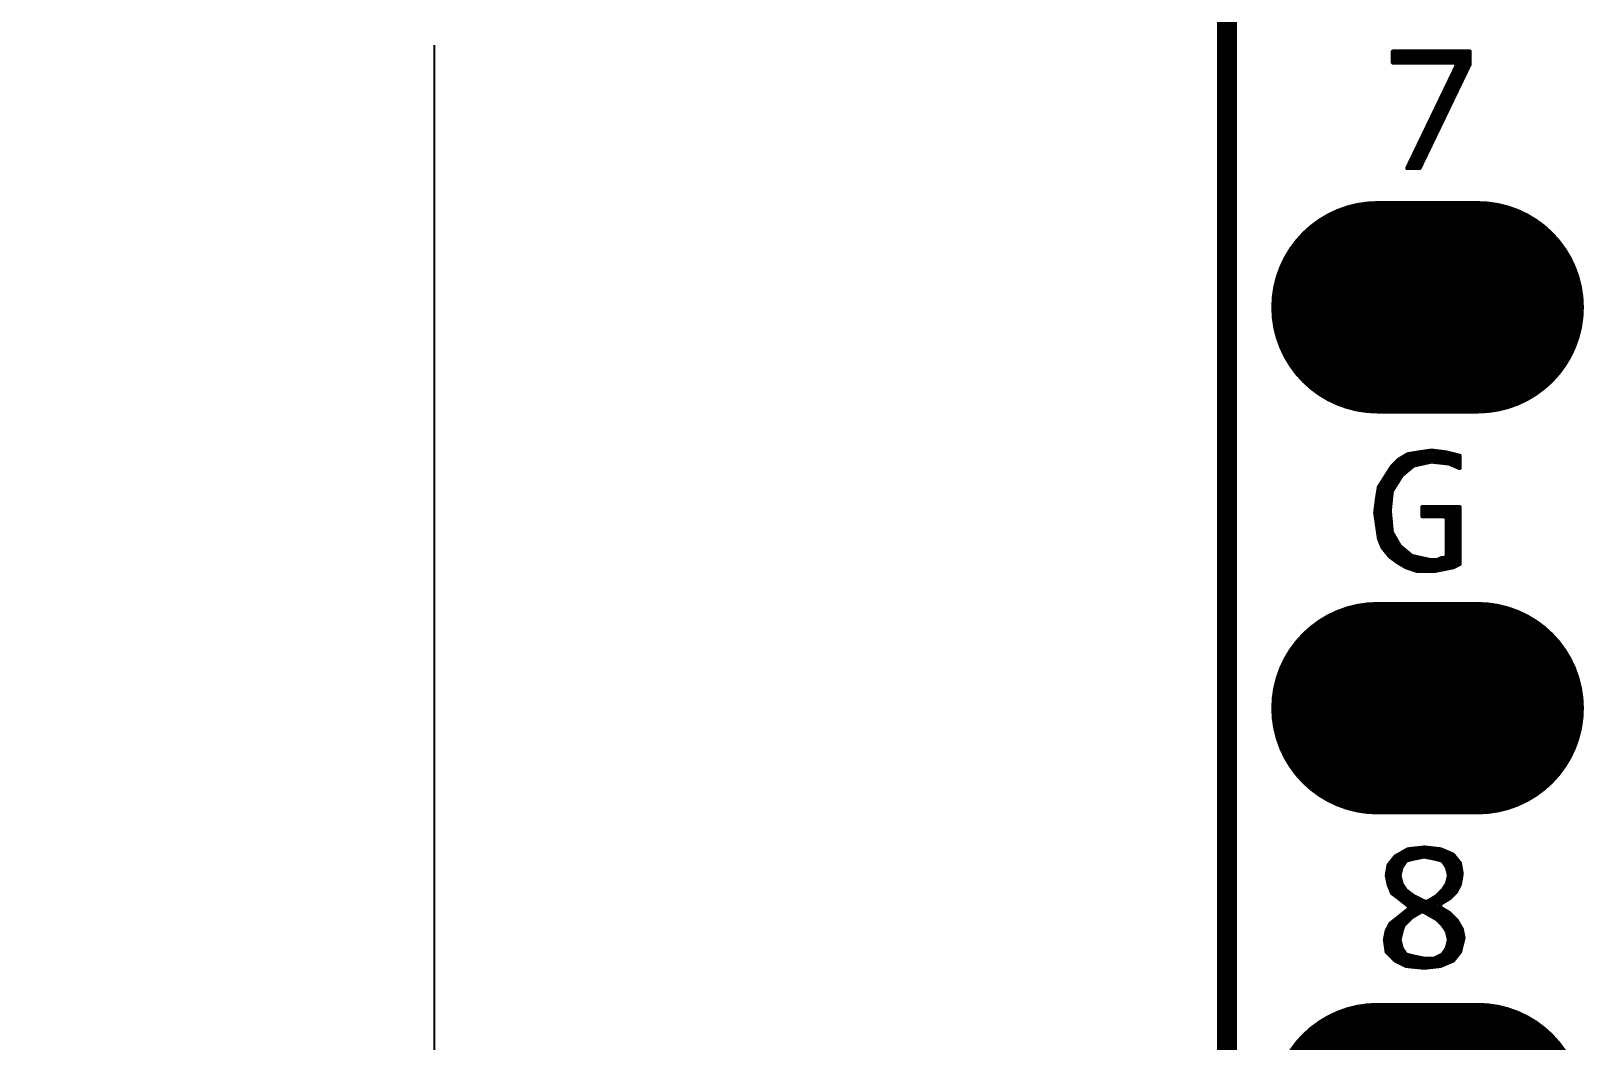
# Model space of a CAD drawing. Extents: x 138.1 to 180, y 20.3 to 82.2.
# Drawn here: x 138.14 to 147.98, y 37.17 to 43.56 of the extents above; entities that cross this region are included whole.
import ezdxf

# ---------------------------------------------------------------- set-up
doc = ezdxf.new("R2010")
doc.units = 0
doc.header["$MEASUREMENT"] = 0
doc.layers.get('0').update_dxf_attribs({"linetype": 'CONTINUOUS'})
doc.layers.get('Defpoints').update_dxf_attribs({"linetype": 'CONTINUOUS'})
doc.layers.add('SILKTOP_PHO', color=251, linetype='CONTINUOUS')
doc.styles.get("Standard").update_dxf_attribs({"font": 'arial.ttf'})
doc.dimstyles.get("Standard").update_dxf_attribs({"dimtxt": 1.5, "dimasz": 1.5, "dimexe": 0.18, "dimexo": 0, "dimgap": 0.5, "dimtad": 0, "dimtih": 1, "dimtoh": 1, "dimzin": 0, "dimdsep": 46, "dimtxsty": 'Standard', "dimcen": 0.09, "dimadec": 0, "dimazin": 0, "dimtfac": 1, "dimtofl": 0, "dimtmove": 2, "dimatfit": 3, "dimfxl": 1, "dimtolj": 1, "dimtzin": 0, "dimarcsym": 0})

# ---------------------------------------------------------------- blocks, each defined once
blk = doc.blocks.new('ROUND_1')
at = {"const_width": 0.0127}
blk.add_lwpolyline([(-0.00635, 0, 1), (0.00635, 0, 1)], format="xyb", close=True, dxfattribs=at)
blk = doc.blocks.new('OBLONG_242')
at = {"const_width": 1.3462}
blk.add_lwpolyline([(0.3175, 0), (-0.3175, 0)], dxfattribs=at)
at = {"const_width": 0.6731}
for points in [[(-0.65405, 0, 1), (0.01905, 0, 1)], [(-0.01905, 0, 1), (0.65405, 0, 1)]]:
    blk.add_lwpolyline(points, format="xyb", close=True, dxfattribs=at)
blk = doc.blocks.new('*D108')
at = {"color": 0, "linetype": 'Continuous', "lineweight": -2}
for p, q in [((146.7481, 64.1961), (140.5142, 64.1961)), ((140.6942, 62.6961), (140.6942, 46.0061)), ((140.6942, 26.7833), (140.6942, 43.4733)), ((146.7481, 25.2833), (140.5142, 25.2833))]:
    blk.add_line(p, q, dxfattribs=at)
at = {"color": 0, "linetype": 'Continuous'}
for points in [[(140.4442, 62.6961), (140.9442, 62.6961), (140.6942, 64.1961)], [(140.4442, 26.7833), (140.9442, 26.7833), (140.6942, 25.2833)]]:
    blk.add_solid(points, dxfattribs=at)
at = {"layer": 'Defpoints', "color": 0, "linetype": 'Continuous'}
for p in [(146.7481, 64.1961), (140.6942, 25.2833), (146.7481, 25.2833)]:
    blk.add_point(p, dxfattribs=at)
at = {"color": 0, "linetype": 'Continuous', "insert": (140.6942, 44.7397), "char_height": 1.5, "attachment_point": 5}
blk.add_mtext('\\A1;38.91', dxfattribs=at)

msp = doc.modelspace()

# ---------------------------------------------------------------- linework, layer by layer
at = {"const_width": 0.127}
msp.add_lwpolyline([(145.7163, 63.1961), (145.7163, 26.2833)], dxfattribs=at)
at = {"layer": 'SILKTOP_PHO'}
for points, const_width in [([(145.7163, 63.1961), (145.7163, 26.2833)], 0.127), ([(147.2538, 43.4339), (146.7658, 43.4339)], 0.0254), ([(146.7658, 43.4339), (146.7658, 43.3635)], 0.0254), ([(146.7831, 43.3635), (146.7831, 43.4339)], 0.0254), ([(146.8085, 43.3635), (146.8085, 43.4339)], 0.0254), ([(146.8339, 43.3635), (146.8339, 43.4339)], 0.0254), ([(146.8593, 43.3635), (146.8593, 43.4339)], 0.0254), ([(146.8847, 43.3635), (146.8847, 43.4339)], 0.0254), ([(146.9101, 43.3635), (146.9101, 43.4339)], 0.0254), ([(146.9355, 43.3635), (146.9355, 43.4339)], 0.0254), ([(146.9609, 43.3635), (146.9609, 43.4339)], 0.0254), ([(146.9863, 43.3635), (146.9863, 43.4339)], 0.0254), ([(147.0117, 43.3635), (147.0117, 43.4339)], 0.0254), ([(147.0371, 43.3635), (147.0371, 43.4339)], 0.0254), ([(147.0625, 43.3635), (147.0625, 43.4339)], 0.0254), ([(147.0879, 43.3635), (147.0879, 43.4339)], 0.0254), ([(147.1133, 43.3635), (147.1133, 43.4339)], 0.0254), ([(147.1387, 43.3635), (147.1387, 43.4339)], 0.0254), ([(147.1641, 43.3625), (147.1641, 43.4339)], 0.0254), ([(147.1895, 43.2203), (147.1895, 43.4339)], 0.0254), ([(147.2149, 43.2731), (147.2149, 43.4339)], 0.0254), ([(147.2403, 43.3257), (147.2403, 43.4339)], 0.0254), ([(147.2538, 43.3539), (147.2538, 43.4339)], 0.0254), ([(146.7658, 43.3635), (147.159, 43.3635)], 0.0254), ([(147.1705, 43.3455), (146.857, 42.695)], 0.0254), ([(146.9363, 42.695), (147.2538, 43.3539)], 0.0254), ([(147.1387, 43.1148), (147.1387, 43.2794)], 0.0254), ([(147.159, 43.3635), (147.1705, 43.3455)], 0.0254), ([(147.1641, 43.1677), (147.1641, 43.332)], 0.0254), ([(147.1133, 43.0623), (147.1133, 43.2266)], 0.0254), ([(147.0625, 42.9569), (147.0625, 43.1212)], 0.0254), ([(147.0879, 43.0097), (147.0879, 43.174)], 0.0254), ([(147.0117, 42.8514), (147.0117, 43.016)], 0.0254), ([(147.0371, 42.9043), (147.0371, 43.0686)], 0.0254), ([(146.9609, 42.7463), (146.9609, 42.9106)], 0.0254), ([(146.9863, 42.7989), (146.9863, 42.9632)], 0.0254), ([(146.9101, 42.695), (146.9101, 42.8052)], 0.0254), ([(146.9355, 42.695), (146.9355, 42.8578)], 0.0254), ([(146.857, 42.695), (146.9363, 42.695)], 0.0254), ([(146.8593, 42.695), (146.8593, 42.6998)], 0.0254), ([(146.8847, 42.695), (146.8847, 42.7526)], 0.0254), ([(146.8042, 40.8487), (146.7585, 40.8029)], 0.0254), ([(146.7831, 40.6848), (146.7831, 40.8276)], 0.0254), ([(146.8606, 40.8824), (146.8042, 40.8487)], 0.0254), ([(146.8085, 40.7255), (146.8085, 40.8512)], 0.0254), ([(146.8339, 40.7572), (146.8339, 40.8664)], 0.0254), ([(146.8593, 40.7786), (146.8593, 40.8817)], 0.0254), ([(146.9297, 40.8939), (146.8606, 40.8824)], 0.0254), ([(146.8847, 40.7996), (146.8847, 40.8865)], 0.0254), ([(146.901, 40.8113), (147.0084, 40.8352)], 0.0254), ([(146.9101, 40.8134), (146.9101, 40.8906)], 0.0254), ([(147.0114, 40.9056), (146.9297, 40.8939)], 0.0254), ([(146.9355, 40.8189), (146.9355, 40.8946)], 0.0254), ([(146.9609, 40.8248), (146.9609, 40.8984)], 0.0254), ([(146.9863, 40.8304), (146.9863, 40.902)], 0.0254), ([(147.0084, 40.8352), (147.0127, 40.8354)], 0.0254), ([(147.1044, 40.8939), (147.0114, 40.9056)], 0.0254), ([(147.0117, 40.8354), (147.0117, 40.9056)], 0.0254), ([(147.0127, 40.8354), (147.1202, 40.8235)], 0.0254), ([(147.0371, 40.8327), (147.0371, 40.9023)], 0.0254), ([(147.0625, 40.8299), (147.0625, 40.8992)], 0.0254), ([(147.0879, 40.8271), (147.0879, 40.8959)], 0.0254), ([(147.1895, 40.8725), (147.1044, 40.8939)], 0.0254), ([(147.1133, 40.8243), (147.1133, 40.8918)], 0.0254), ([(147.1202, 40.8235), (147.1237, 40.8225)], 0.0254), ([(147.1237, 40.8225), (147.1895, 40.7943)], 0.0254), ([(147.1387, 40.8161), (147.1387, 40.8855)], 0.0254), ([(147.1641, 40.8052), (147.1641, 40.8791)], 0.0254), ([(147.1895, 40.7943), (147.1895, 40.8728)], 0.0254), ([(147.1895, 40.7943), (147.1895, 40.8725)], 0.0254), ([(146.7585, 40.8029), (146.6772, 40.6749)], 0.0254), ([(146.7069, 40.2833), (146.7069, 40.7217)], 0.0254), ([(146.7323, 40.2515), (146.7323, 40.7618)], 0.0254), ([(146.7577, 40.6239), (146.7577, 40.8017)], 0.0254), ([(146.7618, 40.6505), (146.8215, 40.746)], 0.0254), ([(146.8215, 40.746), (146.824, 40.7491)], 0.0254), ([(146.824, 40.7491), (146.8956, 40.8088)], 0.0254), ([(146.8956, 40.8088), (146.901, 40.8113)], 0.0254), ([(146.6772, 40.6749), (146.6658, 40.6061)], 0.0254), ([(146.6815, 40.3381), (146.6815, 40.6818)], 0.0254), ([(146.7478, 40.5256), (146.7597, 40.6449)], 0.0254), ([(146.7597, 40.6449), (146.7618, 40.6505)], 0.0254), ([(146.6658, 40.6061), (146.6538, 40.5126)], 0.0254), ([(146.6561, 40.4974), (146.6561, 40.5299)], 0.0254), ([(146.7478, 40.5243), (146.7478, 40.5256)], 0.0254), ([(146.7478, 40.5233), (146.7478, 40.5243)], 0.0254), ([(146.7597, 40.392), (146.7478, 40.5233)], 0.0254), ([(147.1895, 40.5474), (146.9523, 40.5474)], 0.0254), ([(146.9523, 40.5474), (146.9523, 40.4892)], 0.0254), ([(146.9609, 40.4892), (146.9609, 40.5474)], 0.0254), ([(146.9863, 40.4892), (146.9863, 40.5474)], 0.0254), ([(147.0117, 40.4892), (147.0117, 40.5474)], 0.0254), ([(147.0371, 40.4892), (147.0371, 40.5474)], 0.0254), ([(147.0625, 40.4892), (147.0625, 40.5474)], 0.0254), ([(147.0879, 40.4892), (147.0879, 40.5474)], 0.0254), ([(147.1133, 40.159), (147.1133, 40.5474)], 0.0254), ([(147.1387, 40.1641), (147.1387, 40.5474)], 0.0254), ([(147.1641, 40.1733), (147.1641, 40.5474)], 0.0254), ([(147.1895, 40.186), (147.1895, 40.5474)], 0.0254), ([(147.1895, 40.186), (147.1895, 40.5474)], 0.0254), ([(146.6538, 40.5126), (146.6774, 40.3485)], 0.0254), ([(146.9523, 40.4892), (147.0948, 40.4892)], 0.0254), ([(147.0948, 40.4892), (147.1075, 40.4765)], 0.0254), ([(147.1075, 40.4765), (147.1075, 40.2378)], 0.0254), ([(146.6774, 40.3485), (146.7, 40.2921)], 0.0254), ([(146.7577, 40.2258), (146.7577, 40.4151)], 0.0254), ([(146.7615, 40.3866), (146.7597, 40.392)], 0.0254), ([(146.8093, 40.3031), (146.7615, 40.3866)], 0.0254), ([(146.7831, 40.2068), (146.7831, 40.3488)], 0.0254), ([(146.7, 40.2921), (146.7455, 40.235)], 0.0254), ([(146.7455, 40.235), (146.7915, 40.2007)], 0.0254), ([(146.8085, 40.1903), (146.8085, 40.3043)], 0.0254), ([(146.8121, 40.2998), (146.8093, 40.3031)], 0.0254), ([(146.8837, 40.2401), (146.8121, 40.2998)], 0.0254), ([(146.8339, 40.175), (146.8339, 40.2815)], 0.0254), ([(146.8593, 40.1626), (146.8593, 40.2604)], 0.0254), ([(146.889, 40.2373), (146.8837, 40.2401)], 0.0254), ([(146.8847, 40.154), (146.8847, 40.2393)], 0.0254), ([(146.9965, 40.2134), (146.889, 40.2373)], 0.0254), ([(146.9101, 40.1456), (146.9101, 40.2327)], 0.0254), ([(147.1075, 40.2378), (147.0948, 40.2251)], 0.0254), ([(146.7915, 40.2007), (146.8494, 40.1659)], 0.0254), ([(146.8494, 40.1659), (146.9177, 40.143)], 0.0254), ([(146.9177, 40.143), (147.0338, 40.143)], 0.0254), ([(146.9355, 40.143), (146.9355, 40.2271)], 0.0254), ([(146.9609, 40.143), (146.9609, 40.2213)], 0.0254), ([(146.9863, 40.143), (146.9863, 40.2157)], 0.0254), ([(146.9993, 40.2131), (146.9965, 40.2134)], 0.0254), ([(147.047, 40.2131), (146.9993, 40.2131)], 0.0254), ([(147.0117, 40.143), (147.0117, 40.2131)], 0.0254), ([(147.0338, 40.143), (147.1504, 40.1664)], 0.0254), ([(147.0371, 40.1438), (147.0371, 40.2131)], 0.0254), ([(147.0529, 40.2144), (147.047, 40.2131)], 0.0254), ([(147.0739, 40.2251), (147.0529, 40.2144)], 0.0254), ([(147.0625, 40.1489), (147.0625, 40.2195)], 0.0254), ([(147.0948, 40.2251), (147.0739, 40.2251)], 0.0254), ([(147.0879, 40.154), (147.0879, 40.2251)], 0.0254), ([(147.1504, 40.1664), (147.1895, 40.186)], 0.0254), ([(146.8616, 38.3795), (146.7823, 38.3343)], 0.0254), ([(146.8339, 38.2838), (146.8339, 38.3638)], 0.0254), ([(146.8593, 38.3099), (146.8593, 38.3783)], 0.0254), ([(146.965, 38.391), (146.8616, 38.3795)], 0.0254), ([(146.8847, 38.3163), (146.8847, 38.3821)], 0.0254), ([(146.9101, 38.3221), (146.9101, 38.3849)], 0.0254), ([(146.9355, 38.3272), (146.9355, 38.3877)], 0.0254), ([(146.9609, 38.3323), (146.9609, 38.3904)], 0.0254), ([(147.0691, 38.3795), (146.965, 38.391)], 0.0254), ([(146.9863, 38.329), (146.9863, 38.3887)], 0.0254), ([(147.0117, 38.3239), (147.0117, 38.3859)], 0.0254), ([(147.0371, 38.3183), (147.0371, 38.3831)], 0.0254), ([(147.0625, 38.312), (147.0625, 38.3803)], 0.0254), ([(147.1481, 38.3457), (147.0691, 38.3795)], 0.0254), ([(147.0879, 38.2962), (147.0879, 38.3714)], 0.0254), ([(147.1133, 38.2452), (147.1133, 38.3605)], 0.0254), ([(146.7381, 38.2789), (146.7272, 38.2129)], 0.0254), ([(146.7823, 38.3343), (146.7381, 38.2789)], 0.0254), ([(146.7577, 38.1085), (146.7577, 38.3033)], 0.0254), ([(146.7831, 38.0844), (146.7831, 38.3346)], 0.0254), ([(146.8085, 38.0653), (146.8085, 38.3493)], 0.0254), ([(146.8095, 38.2159), (146.8215, 38.2637)], 0.0254), ([(146.8215, 38.2637), (146.8232, 38.2675)], 0.0254), ([(146.8232, 38.2675), (146.8471, 38.3033)], 0.0254), ([(146.8471, 38.3033), (146.8545, 38.3087)], 0.0254), ([(146.8545, 38.3087), (146.9022, 38.3206)], 0.0254), ([(146.9022, 38.3206), (146.9027, 38.3208)], 0.0254), ([(146.9027, 38.3208), (146.9624, 38.3328)], 0.0254), ([(146.9624, 38.3328), (146.9675, 38.3328)], 0.0254), ([(146.9675, 38.3328), (147.0272, 38.3208)], 0.0254), ([(147.0272, 38.3208), (147.0277, 38.3206)], 0.0254), ([(147.0277, 38.3206), (147.0755, 38.3087)], 0.0254), ([(147.0755, 38.3087), (147.0831, 38.3033)], 0.0254), ([(147.0831, 38.3033), (147.107, 38.2675)], 0.0254), ([(147.107, 38.2675), (147.1087, 38.2637)], 0.0254), ([(147.1087, 38.2637), (147.1207, 38.2159)], 0.0254), ([(147.1387, 38.0821), (147.1387, 38.3496)], 0.0254), ([(147.1918, 38.2909), (147.1481, 38.3457)], 0.0254), ([(147.1641, 38.1075), (147.1641, 38.3257)], 0.0254), ([(147.1895, 38.1527), (147.1895, 38.2939)], 0.0254), ([(147.203, 38.2246), (147.1918, 38.2909)], 0.0254), ([(146.7272, 38.2129), (146.7384, 38.1568)], 0.0254), ([(146.7323, 38.1875), (146.7323, 38.2436)], 0.0254), ([(146.8095, 38.2096), (146.8095, 38.2159)], 0.0254), ([(146.8215, 38.1618), (146.8095, 38.2096)], 0.0254), ([(146.8232, 38.158), (146.8215, 38.1618)], 0.0254), ([(147.1087, 38.1618), (147.107, 38.158)], 0.0254), ([(147.1207, 38.2096), (147.1087, 38.1618)], 0.0254), ([(147.1133, 38.061), (147.1133, 38.1804)], 0.0254), ([(147.1207, 38.2159), (147.1207, 38.2096)], 0.0254), ([(147.1915, 38.157), (147.203, 38.2246)], 0.0254), ([(146.7384, 38.1568), (146.7605, 38.1014)], 0.0254), ([(146.7605, 38.1014), (146.8055, 38.0676)], 0.0254), ([(146.8055, 38.0676), (146.8057, 38.0674)], 0.0254), ([(146.8057, 38.0674), (146.8654, 38.0196)], 0.0254), ([(146.8471, 38.1222), (146.8232, 38.158)], 0.0254), ([(146.8339, 38.045), (146.8339, 38.1418)], 0.0254), ([(146.8499, 38.1189), (146.8471, 38.1222)], 0.0254), ([(146.8977, 38.0831), (146.8499, 38.1189)], 0.0254), ([(146.8593, 38.0247), (146.8593, 38.1121)], 0.0254), ([(146.8847, 37.9475), (146.8847, 38.093)], 0.0254), ([(146.8997, 38.0821), (146.8977, 38.0831)], 0.0254), ([(146.9713, 38.0463), (146.8997, 38.0821)], 0.0254), ([(146.9101, 37.963), (146.9101, 38.0768)], 0.0254), ([(146.9355, 37.9782), (146.9355, 38.0641)], 0.0254), ([(147.0432, 38.0823), (146.9835, 38.0465)], 0.0254), ([(147.0117, 37.9551), (147.0117, 38.0635)], 0.0254), ([(147.0371, 37.9406), (147.0371, 38.0788)], 0.0254), ([(147.0457, 38.0844), (147.0432, 38.0823)], 0.0254), ([(147.0816, 38.1202), (147.0457, 38.0844)], 0.0254), ([(147.0625, 38.0295), (147.0625, 38.1011)], 0.0254), ([(147.0661, 38.0326), (147.1242, 38.0676)], 0.0254), ([(147.0831, 38.1222), (147.0816, 38.1202)], 0.0254), ([(147.107, 38.158), (147.0831, 38.1222)], 0.0254), ([(147.0879, 38.0458), (147.0879, 38.1293)], 0.0254), ([(147.1242, 38.0676), (147.1694, 38.1128)], 0.0254), ([(147.1694, 38.1128), (147.1915, 38.157)], 0.0254), ([(146.8654, 37.9998), (146.7483, 37.9061)], 0.0254), ([(146.8339, 37.8951), (146.8339, 37.9746)], 0.0254), ([(146.8593, 37.9221), (146.8593, 37.995)], 0.0254), ([(146.8654, 38.0196), (146.8654, 37.9998)], 0.0254), ([(146.8867, 37.949), (146.9467, 37.9848)], 0.0254), ([(146.9467, 37.9848), (146.9594, 37.9851)], 0.0254), ([(146.9594, 37.9851), (147.0429, 37.9373)], 0.0254), ([(146.9609, 37.984), (146.9609, 38.0514)], 0.0254), ([(146.9835, 38.0465), (146.9713, 38.0463)], 0.0254), ([(146.9863, 37.9696), (146.9863, 38.0483)], 0.0254), ([(147.0625, 37.9183), (147.0625, 38.0138)], 0.0254), ([(147.0661, 38.0107), (147.0661, 38.0326)], 0.0254), ([(147.1242, 37.9759), (147.0661, 38.0107)], 0.0254), ([(147.0879, 37.8901), (147.0879, 37.9978)], 0.0254), ([(147.1133, 37.8393), (147.1133, 37.9825)], 0.0254), ([(147.1699, 37.9302), (147.1242, 37.9759)], 0.0254), ([(146.7483, 37.9061), (146.7265, 37.8624)], 0.0254), ([(146.7323, 37.7232), (146.7323, 37.8741)], 0.0254), ([(146.7577, 37.6978), (146.7577, 37.9137)], 0.0254), ([(146.7831, 37.6731), (146.7831, 37.934)], 0.0254), ([(146.8085, 37.6604), (146.8085, 37.9543)], 0.0254), ([(146.8217, 37.8586), (146.8336, 37.8944)], 0.0254), ([(146.8336, 37.8944), (146.8367, 37.8995)], 0.0254), ([(146.8367, 37.8995), (146.8844, 37.9472)], 0.0254), ([(146.8844, 37.9472), (146.8867, 37.949)], 0.0254), ([(147.0429, 37.9373), (147.0457, 37.9353)], 0.0254), ([(147.0457, 37.9353), (147.0816, 37.8995)], 0.0254), ([(147.0816, 37.8995), (147.0831, 37.8974)], 0.0254), ([(147.0831, 37.8974), (147.107, 37.8616)], 0.0254), ([(147.1387, 37.6698), (147.1387, 37.9614)], 0.0254), ([(147.1641, 37.694), (147.1641, 37.936)], 0.0254), ([(147.2037, 37.8738), (147.1699, 37.9302)], 0.0254), ([(147.1895, 37.7257), (147.1895, 37.8974)], 0.0254), ([(147.2146, 37.8189), (147.2037, 37.8738)], 0.0254), ([(146.7265, 37.8624), (146.7153, 37.8065)], 0.0254), ([(146.7153, 37.8065), (146.7262, 37.7293)], 0.0254), ([(146.8095, 37.8098), (146.8215, 37.8576)], 0.0254), ([(146.8095, 37.8037), (146.8095, 37.8098)], 0.0254), ([(146.8215, 37.756), (146.8095, 37.8037)], 0.0254), ([(146.8215, 37.8576), (146.8217, 37.8586)], 0.0254), ([(147.107, 37.8616), (147.1087, 37.8576)], 0.0254), ([(147.1087, 37.8576), (147.1207, 37.8098)], 0.0254), ([(147.1207, 37.8037), (147.1087, 37.756)], 0.0254), ([(147.1133, 37.6589), (147.1133, 37.7745)], 0.0254), ([(147.1207, 37.8098), (147.1207, 37.8037)], 0.0254), ([(147.1923, 37.729), (147.2146, 37.8189)], 0.0254), ([(146.7262, 37.7293), (146.7816, 37.6739)], 0.0254), ([(146.7816, 37.6739), (146.8491, 37.6401)], 0.0254), ([(146.8232, 37.7519), (146.8215, 37.756)], 0.0254), ([(146.8471, 37.7161), (146.8232, 37.7519)], 0.0254), ([(146.8339, 37.6477), (146.8339, 37.7359)], 0.0254), ([(146.8545, 37.711), (146.8471, 37.7161)], 0.0254), ([(146.9022, 37.6991), (146.8545, 37.711)], 0.0254), ([(146.8593, 37.6391), (146.8593, 37.7097)], 0.0254), ([(146.8847, 37.6366), (146.8847, 37.7034)], 0.0254), ([(146.9027, 37.6988), (146.9022, 37.6991)], 0.0254), ([(146.9624, 37.6869), (146.9027, 37.6988)], 0.0254), ([(146.9101, 37.634), (146.9101, 37.6973)], 0.0254), ([(146.9355, 37.6315), (146.9355, 37.6922)], 0.0254), ([(146.9609, 37.629), (146.9609, 37.6871)], 0.0254), ([(146.965, 37.6866), (146.9624, 37.6869)], 0.0254), ([(147.0247, 37.6866), (146.965, 37.6866)], 0.0254), ([(146.9863, 37.631), (146.9863, 37.6866)], 0.0254), ([(147.0117, 37.6338), (147.0117, 37.6866)], 0.0254), ([(147.0305, 37.6879), (147.0247, 37.6866)], 0.0254), ([(147.0783, 37.7118), (147.0305, 37.6879)], 0.0254), ([(147.0371, 37.6366), (147.0371, 37.6914)], 0.0254), ([(147.0625, 37.6394), (147.0625, 37.7041)], 0.0254), ([(147.0691, 37.6401), (147.1481, 37.6739)], 0.0254), ([(147.0831, 37.7161), (147.0783, 37.7118)], 0.0254), ([(147.107, 37.7519), (147.0831, 37.7161)], 0.0254), ([(147.0879, 37.648), (147.0879, 37.7234)], 0.0254), ([(147.1087, 37.756), (147.107, 37.7519)], 0.0254), ([(147.1481, 37.6739), (147.1923, 37.729)], 0.0254), ([(146.8491, 37.6401), (146.965, 37.6284)], 0.0254), ([(146.965, 37.6284), (147.0691, 37.6401)], 0.0254)]:
    msp.add_lwpolyline(points, dxfattribs=dict(at, const_width=const_width))

# ---------------------------------------------------------------- block references
for p in [(146.9863, 41.8133), (146.9863, 39.2733), (146.9863, 36.7333)]:
    msp.add_blockref('OBLONG_242', p)
for p in [(146.7658, 43.4339), (146.7831, 43.4339), (146.8085, 43.4339), (146.8339, 43.4339), (146.8593, 43.4339), (146.8847, 43.4339), (146.9101, 43.4339), (146.9355, 43.4339), (146.9609, 43.4339), (146.9863, 43.4339), (147.0117, 43.4339), (147.0371, 43.4339), (147.0625, 43.4339), (147.0879, 43.4339), (147.1133, 43.4339), (147.1387, 43.4339), (147.1641, 43.4339), (147.1895, 43.4339), (147.2149, 43.4339), (147.2403, 43.4339), (147.2538, 43.4339), (147.2538, 43.4339), (146.7658, 43.3635), (146.7831, 43.3635), (146.8085, 43.3635), (146.8339, 43.3635), (146.8593, 43.3635), (146.8847, 43.3635), (146.9101, 43.3635), (146.9355, 43.3635), (146.9609, 43.3635), (146.9863, 43.3635), (147.0117, 43.3635), (147.0371, 43.3635), (147.0625, 43.3635), (147.0879, 43.3635), (147.1133, 43.3635), (147.1387, 43.3635), (147.1387, 43.2794), (147.159, 43.3635), (147.1641, 43.3625), (147.1641, 43.332), (147.1705, 43.3455), (147.2403, 43.3257), (147.2538, 43.3539), (147.1133, 43.2266), (147.1895, 43.2203), (147.2149, 43.2731), (147.0625, 43.1212), (147.0879, 43.174), (147.1387, 43.1148), (147.1641, 43.1677), (147.0117, 43.016), (147.0371, 43.0686), (147.0879, 43.0097), (147.1133, 43.0623), (146.9609, 42.9106), (146.9863, 42.9632), (147.0371, 42.9043), (147.0625, 42.9569), (146.9101, 42.8052), (146.9355, 42.8578), (146.9863, 42.7989), (147.0117, 42.8514), (146.857, 42.695), (146.8593, 42.6998), (146.8593, 42.695), (146.8847, 42.7526), (146.8847, 42.695), (146.9101, 42.695), (146.9355, 42.695), (146.9363, 42.695), (146.9609, 42.7463), (146.7831, 40.8276), (146.8042, 40.8487), (146.8085, 40.8512), (146.8339, 40.8664), (146.8593, 40.8817), (146.8606, 40.8824), (146.8847, 40.8865), (146.9101, 40.8906), (146.9297, 40.8939), (146.9355, 40.8946), (146.9355, 40.8189), (146.9609, 40.8984), (146.9609, 40.8248), (146.9863, 40.902), (146.9863, 40.8304), (147.0084, 40.8352), (147.0114, 40.9056), (147.0117, 40.9056), (147.0117, 40.8354), (147.0127, 40.8354), (147.0371, 40.9023), (147.0371, 40.8327), (147.0625, 40.8992), (147.0625, 40.8299), (147.0879, 40.8959), (147.0879, 40.8271), (147.1044, 40.8939), (147.1133, 40.8918), (147.1133, 40.8243), (147.1202, 40.8235), (147.1237, 40.8225), (147.1387, 40.8855), (147.1641, 40.8791), (147.1895, 40.8728), (147.1895, 40.8725), (147.1895, 40.8725), (146.7069, 40.7217), (146.7323, 40.7618), (146.7577, 40.8017), (146.7585, 40.8029), (146.8085, 40.7255), (146.8215, 40.746), (146.824, 40.7491), (146.8339, 40.7572), (146.8593, 40.7786), (146.8847, 40.7996), (146.8956, 40.8088), (146.901, 40.8113), (146.9101, 40.8134), (147.1387, 40.8161), (147.1641, 40.8052), (147.1895, 40.7943), (147.1895, 40.7943), (146.6772, 40.6749), (146.6815, 40.6818), (146.7577, 40.6239), (146.7597, 40.6449), (146.7618, 40.6505), (146.7831, 40.6848), (146.6561, 40.5299), (146.6658, 40.6061), (146.7478, 40.5256), (146.7478, 40.5243), (146.7478, 40.5233), (146.9523, 40.5474), (146.9609, 40.5474), (146.9863, 40.5474), (147.0117, 40.5474), (147.0371, 40.5474), (147.0625, 40.5474), (147.0879, 40.5474), (147.1133, 40.5474), (147.1387, 40.5474), (147.1641, 40.5474), (147.1895, 40.5474), (147.1895, 40.5474), (146.6538, 40.5126), (146.6561, 40.4974), (146.9523, 40.4892), (146.9609, 40.4892), (146.9863, 40.4892), (147.0117, 40.4892), (147.0371, 40.4892), (147.0625, 40.4892), (147.0879, 40.4892), (147.0948, 40.4892), (147.1075, 40.4765), (146.6774, 40.3485), (146.6815, 40.3381), (146.7577, 40.4151), (146.7597, 40.392), (146.7615, 40.3866), (146.7831, 40.3488), (146.7, 40.2921), (146.7069, 40.2833), (146.7323, 40.2515), (146.7455, 40.235), (146.8085, 40.3043), (146.8093, 40.3031), (146.8121, 40.2998), (146.8339, 40.2815), (146.8593, 40.2604), (146.8837, 40.2401), (146.8847, 40.2393), (146.889, 40.2373), (146.9101, 40.2327), (147.1075, 40.2378), (146.7577, 40.2258), (146.7831, 40.2068), (146.7915, 40.2007), (146.8085, 40.1903), (146.8339, 40.175), (146.8494, 40.1659), (146.8593, 40.1626), (146.8847, 40.154), (146.9101, 40.1456), (146.9177, 40.143), (146.9355, 40.2271), (146.9355, 40.143), (146.9609, 40.2213), (146.9609, 40.143), (146.9863, 40.2157), (146.9863, 40.143), (146.9965, 40.2134), (146.9993, 40.2131), (147.0117, 40.2131), (147.0117, 40.143), (147.0338, 40.143), (147.0371, 40.2131), (147.0371, 40.1438), (147.047, 40.2131), (147.0529, 40.2144), (147.0625, 40.2195), (147.0625, 40.1489), (147.0739, 40.2251), (147.0879, 40.2251), (147.0879, 40.154), (147.0948, 40.2251), (147.1133, 40.159), (147.1387, 40.1641), (147.1504, 40.1664), (147.1641, 40.1733), (147.1895, 40.186), (147.1895, 40.186), (146.8339, 38.3638), (146.8593, 38.3783), (146.8616, 38.3795), (146.8847, 38.3821), (146.9101, 38.3849), (146.9355, 38.3877), (146.9609, 38.3904), (146.965, 38.391), (146.9863, 38.3887), (147.0117, 38.3859), (147.0371, 38.3831), (147.0625, 38.3803), (147.0691, 38.3795), (147.0879, 38.3714), (147.1133, 38.3605), (146.7381, 38.2789), (146.7577, 38.3033), (146.7823, 38.3343), (146.7831, 38.3346), (146.8085, 38.3493), (146.8215, 38.2637), (146.8232, 38.2675), (146.8339, 38.2838), (146.8471, 38.3033), (146.8545, 38.3087), (146.8593, 38.3099), (146.8847, 38.3163), (146.9022, 38.3206), (146.9027, 38.3208), (146.9101, 38.3221), (146.9355, 38.3272), (146.9609, 38.3323), (146.9624, 38.3328), (146.9675, 38.3328), (146.9863, 38.329), (147.0117, 38.3239), (147.0272, 38.3208), (147.0277, 38.3206), (147.0371, 38.3183), (147.0625, 38.312), (147.0755, 38.3087), (147.0831, 38.3033), (147.0879, 38.2962), (147.107, 38.2675), (147.1087, 38.2637), (147.1387, 38.3496), (147.1481, 38.3457), (147.1481, 38.3457), (147.1641, 38.3257), (147.1895, 38.2939), (147.1918, 38.2909), (146.7272, 38.2129), (146.7323, 38.2436), (146.7323, 38.1875), (146.8095, 38.2159), (146.8095, 38.2096), (146.8215, 38.1618), (147.1087, 38.1618), (147.1133, 38.2452), (147.1133, 38.1804), (147.1207, 38.2159), (147.1207, 38.2096), (147.1207, 38.2096), (147.203, 38.2246), (146.7384, 38.1568), (146.7577, 38.1085), (146.7605, 38.1014), (146.7831, 38.0844), (146.8055, 38.0676), (146.8057, 38.0674), (146.8085, 38.0653), (146.8232, 38.158), (146.8339, 38.1418), (146.8471, 38.1222), (146.8499, 38.1189), (146.8593, 38.1121), (146.8847, 38.093), (146.8977, 38.0831), (146.8997, 38.0821), (146.9101, 38.0768), (146.9355, 38.0641), (147.0117, 38.0635), (147.0371, 38.0788), (147.0432, 38.0823), (147.0457, 38.0844), (147.0625, 38.1011), (147.0816, 38.1202), (147.0831, 38.1222), (147.0879, 38.1293), (147.107, 38.158), (147.1242, 38.0676), (147.1387, 38.0821), (147.1641, 38.1075), (147.1694, 38.1128), (147.1895, 38.1527), (147.1915, 38.157), (146.8339, 38.045), (146.8339, 37.9746), (146.8593, 38.0247), (146.8593, 37.995), (146.8654, 38.0196), (146.8654, 37.9998), (146.9355, 37.9782), (146.9467, 37.9848), (146.9594, 37.9851), (146.9609, 38.0514), (146.9609, 37.984), (146.9713, 38.0463), (146.9835, 38.0465), (146.9863, 38.0483), (146.9863, 37.9696), (147.0625, 38.0295), (147.0625, 38.0138), (147.0661, 38.0326), (147.0661, 38.0107), (147.0879, 38.0458), (147.0879, 37.9978), (147.1133, 38.061), (147.1133, 37.9825), (147.1242, 37.9759), (146.7323, 37.8741), (146.7483, 37.9061), (146.7577, 37.9137), (146.7831, 37.934), (146.8085, 37.9543), (146.8336, 37.8944), (146.8339, 37.8951), (146.8367, 37.8995), (146.8593, 37.9221), (146.8844, 37.9472), (146.8847, 37.9475), (146.8867, 37.949), (146.9101, 37.963), (147.0117, 37.9551), (147.0371, 37.9406), (147.0429, 37.9373), (147.0457, 37.9353), (147.0625, 37.9183), (147.0816, 37.8995), (147.0831, 37.8974), (147.0879, 37.8901), (147.1387, 37.9614), (147.1641, 37.936), (147.1699, 37.9302), (147.1895, 37.8974), (147.2037, 37.8738), (146.7153, 37.8065), (146.7265, 37.8624), (146.8095, 37.8098), (146.8095, 37.8037), (146.8215, 37.8576), (146.8217, 37.8586), (147.107, 37.8616), (147.1087, 37.8576), (147.1133, 37.8393), (147.1133, 37.7745), (147.1207, 37.8098), (147.1207, 37.8037), (147.1207, 37.8037), (147.2146, 37.8189), (147.2146, 37.8189), (146.7262, 37.7293), (146.7323, 37.7232), (146.7577, 37.6978), (146.7816, 37.6739), (146.7831, 37.6731), (146.8215, 37.756), (146.8232, 37.7519), (146.8339, 37.7359), (146.8471, 37.7161), (146.8545, 37.711), (146.8593, 37.7097), (146.8847, 37.7034), (146.9022, 37.6991), (146.9027, 37.6988), (146.9101, 37.6973), (146.9355, 37.6922), (146.9609, 37.6871), (146.9624, 37.6869), (146.965, 37.6866), (146.9863, 37.6866), (147.0117, 37.6866), (147.0247, 37.6866), (147.0305, 37.6879), (147.0371, 37.6914), (147.0625, 37.7041), (147.0783, 37.7118), (147.0831, 37.7161), (147.0879, 37.7234), (147.107, 37.7519), (147.1087, 37.756), (147.1387, 37.6698), (147.1481, 37.6739), (147.1641, 37.694), (147.1895, 37.7257), (147.1923, 37.729), (146.8085, 37.6604), (146.8339, 37.6477), (146.8491, 37.6401), (146.8593, 37.6391), (146.8847, 37.6366), (146.9101, 37.634), (146.9355, 37.6315), (146.9609, 37.629), (146.965, 37.6284), (146.9863, 37.631), (147.0117, 37.6338), (147.0371, 37.6366), (147.0625, 37.6394), (147.0691, 37.6401), (147.0879, 37.648), (147.1133, 37.6589)]:
    msp.add_blockref('ROUND_1', p, dxfattribs=at)

# ---------------------------------------------------------------- dimensions: what is measured, and where the dimension line sits
at = {"linetype": 'Continuous'}
dim = msp.add_linear_dim(base=(140.6942, 25.2833), p1=(146.7481, 64.1961), p2=(146.7481, 25.2833), angle=90, dimstyle='Standard', dxfattribs=at)
dim.commit()
dim.dimension.update_dxf_attribs({"geometry": '*D108', "text_midpoint": (140.6942, 44.7397)})

doc.saveas('drawing.dxf')
